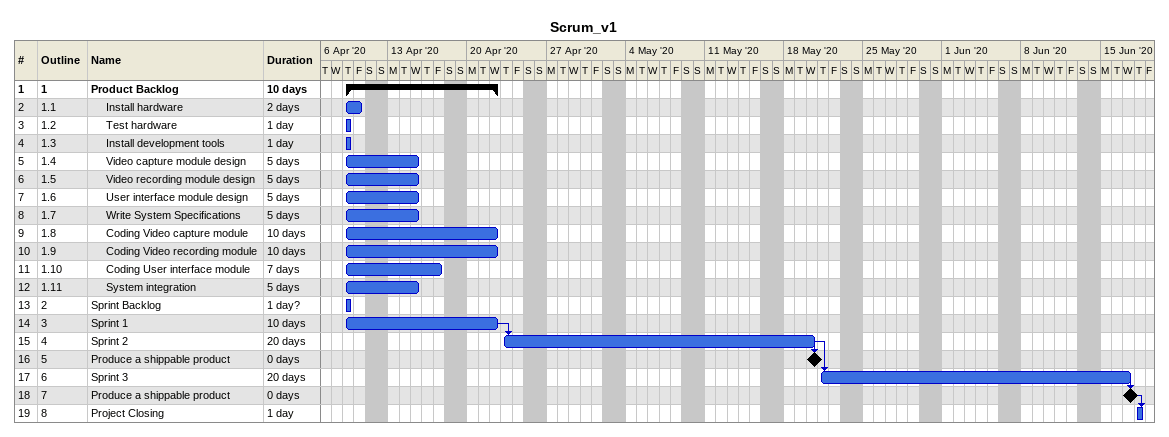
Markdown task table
Scrum_v1

| ID | WBS | Task | Duration | Start | Finish | Predecessors |
|---|---|---|---|---|---|---|
| 1 | 1 | **Product Backlog** | 10d | 2020-04-09 | 2020-04-22 |  |
| 2 | 1.1 | Install hardware | 2d | 2020-04-09 | 2020-04-10 |  |
| 3 | 1.2 | Test hardware | 1d | 2020-04-09 | 2020-04-09 |  |
| 4 | 1.3 | Install development tools | 1d | 2020-04-09 | 2020-04-09 |  |
| 5 | 1.4 | Video capture module design | 5d | 2020-04-09 | 2020-04-15 |  |
| 6 | 1.5 | Video recording module design | 5d | 2020-04-09 | 2020-04-15 |  |
| 7 | 1.6 | User interface module design | 5d | 2020-04-09 | 2020-04-15 |  |
| 8 | 1.7 | Write System Specifications | 5d | 2020-04-09 | 2020-04-15 |  |
| 9 | 1.8 | Coding Video capture module | 10d | 2020-04-09 | 2020-04-22 |  |
| 10 | 1.9 | Coding Video recording module | 10d | 2020-04-09 | 2020-04-22 |  |
| 11 | 1.10 | Coding User interface module | 7d | 2020-04-09 | 2020-04-17 |  |
| 12 | 1.11 | System integration | 5d | 2020-04-09 | 2020-04-15 |  |
| 13 | 2 | Sprint Backlog | 1d? | 2020-04-09 | 2020-04-09 |  |
| 14 | 3 | Sprint 1 | 10d | 2020-04-09 | 2020-04-22 |  |
| 15 | 4 | Sprint 2 | 20d | 2020-04-23 | 2020-05-20 | 14 |
| 16 | 5 | Produce a shippable product | 0d | 2020-05-20 | 2020-05-20 | 15 |
| 17 | 6 | Sprint 3 | 20d | 2020-05-21 | 2020-06-17 | 15 |
| 18 | 7 | Produce a shippable product | 0d | 2020-06-17 | 2020-06-17 | 17 |
| 19 | 8 | Project Closing | 1d | 2020-06-18 | 2020-06-18 | 18 |
